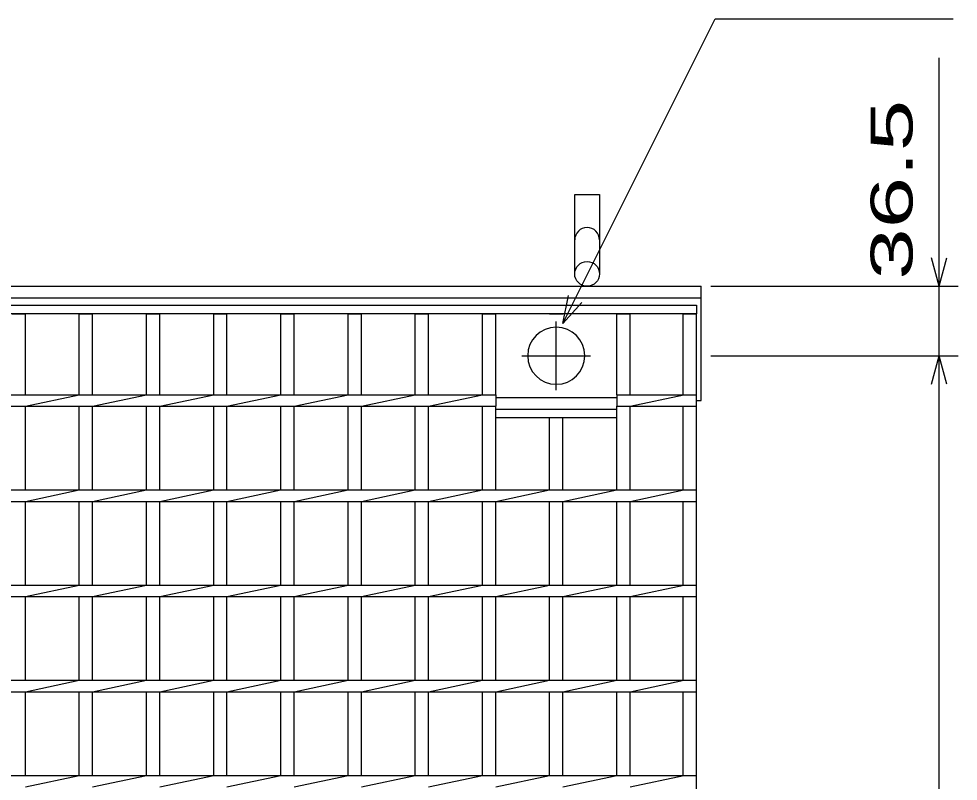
# Model space of a CAD drawing. Units: millimetres, scale not verified. Extents: x -1820 to 1731, y -1282 to 1054.
# Drawn here: x -709.1 to -215.5, y 199 to 599.5 of the extents above; entities that cross this region are included whole.
import ezdxf
from ezdxf.enums import TextEntityAlignment as Align

# ---------------------------------------------------------------- set-up
doc = ezdxf.new("R2010")
doc.units = ezdxf.units.MM
doc.header["$LTSCALE"] = 10
doc.linetypes.add('CHAIN', pattern=[18.5, 12, -1.5, 3.5, -1.5])
for name, color, linetype, lineweight in [('16', 3, 'Continuous', 25), ('19', 6, 'Continuous', 25), ('22', 4, 'Continuous', 25)]:
    doc.layers.add(name, color=color, linetype=linetype, lineweight=lineweight)
doc.styles.add('ベクトル', font='')
doc.styles.get('ベクトル').set_extended_font_data('ベクトル')

msp = doc.modelspace()

# ---------------------------------------------------------------- linework, layer by layer
at = {"layer": '16'}
for p, q in [((-1348, 449), (-353, 449)), ((-353, 444.5), (-1348, 444.5)), ((-712.6, 444.5), (-705.6, 444.5)), ((-705.6, 402), (-705.6, 444.5)), ((-677.3, 402), (-677.3, 444.5)), ((-677.3, 444.5), (-670.3, 444.5)), ((-670.3, 402), (-670.3, 444.5)), ((-642, 402), (-642, 444.5)), ((-642, 444.5), (-635, 444.5)), ((-635, 402), (-635, 444.5)), ((-606.7, 402), (-606.7, 444.5)), ((-606.7, 444.5), (-599.7, 444.5)), ((-599.7, 402), (-599.7, 444.5)), ((-571.4, 402), (-571.4, 444.5)), ((-571.4, 444.5), (-564.4, 444.5)), ((-564.4, 402), (-564.4, 444.5)), ((-536.1, 402), (-536.1, 444.5)), ((-536.1, 444.5), (-529.1, 444.5)), ((-529.1, 402), (-529.1, 444.5)), ((-500.8, 402), (-500.8, 444.5)), ((-500.8, 444.5), (-493.8, 444.5)), ((-493.8, 402), (-493.8, 444.5)), ((-465.5, 402), (-465.5, 444.5)), ((-465.5, 444.5), (-458.5, 444.5)), ((-458.5, 402), (-458.5, 444.5)), ((-430.2, 444.5), (-423.2, 444.5)), ((-394.9, 402), (-394.9, 444.5)), ((-394.9, 444.5), (-387.9, 444.5)), ((-387.9, 402), (-387.9, 444.5)), ((-360, 402), (-360, 444.5)), ((-360, 444.5), (-353, 444.5)), ((-353, 449), (-353, 444.5)), ((-353, -146.5), (-353, 444.5)), ((-1242.1, 402), (-458.5, 402)), ((-705.6, 396), (-677.3, 402)), ((-670.3, 396), (-642, 402)), ((-635, 396), (-606.7, 402)), ((-599.7, 396), (-571.4, 402)), ((-564.4, 396), (-536.1, 402)), ((-529.1, 396), (-500.8, 402)), ((-493.8, 396), (-465.5, 402)), ((-458.5, 402), (-458.5, 396)), ((-458.5, 400.5), (-394.9, 400.5)), ((-394.9, 402), (-353, 402)), ((-394.9, 402), (-394.9, 396)), ((-387.9, 396), (-359.6, 402)), ((-353, 396), (-353, 402)), ((-1242.1, 396), (-458.5, 396)), ((-705.6, 352), (-705.6, 396)), ((-677.3, 352), (-677.3, 396)), ((-670.3, 352), (-670.3, 396)), ((-642, 352), (-642, 396)), ((-635, 352), (-635, 396)), ((-606.7, 352), (-606.7, 396)), ((-599.7, 352), (-599.7, 396)), ((-571.4, 352), (-571.4, 396)), ((-564.4, 352), (-564.4, 396)), ((-536.1, 352), (-536.1, 396)), ((-529.1, 352), (-529.1, 396)), ((-500.8, 352), (-500.8, 396)), ((-493.8, 352), (-493.8, 396)), ((-465.5, 352), (-465.5, 396)), ((-458.5, 352), (-458.5, 396)), ((-394.9, 396), (-353, 396)), ((-394.9, 352), (-394.9, 396)), ((-387.9, 352), (-387.9, 396)), ((-360, 352), (-360, 396)), ((-458.5, 394.5), (-394.9, 394.5)), ((-458.5, 390), (-458.5, 394.5)), ((-458.5, 390), (-394.9, 390)), ((-430.2, 352), (-430.2, 390)), ((-423.2, 352), (-423.2, 390)), ((-394.9, 390), (-394.9, 394.5)), ((-1348, 352), (-353, 352)), ((-705.6, 346), (-677.3, 352)), ((-670.3, 346), (-642, 352)), ((-635, 346), (-606.7, 352)), ((-599.7, 346), (-571.4, 352)), ((-564.4, 346), (-536.1, 352)), ((-529.1, 346), (-500.8, 352)), ((-493.8, 346), (-465.5, 352)), ((-458.5, 346), (-430.2, 352)), ((-423.2, 346), (-394.9, 352)), ((-387.9, 346), (-359.6, 352)), ((-353, 346), (-353, 352)), ((-1348, 346), (-353, 346)), ((-705.6, 302), (-705.6, 346)), ((-677.3, 302), (-677.3, 346)), ((-670.3, 302), (-670.3, 346)), ((-642, 302), (-642, 346)), ((-635, 302), (-635, 346)), ((-606.7, 302), (-606.7, 346)), ((-599.7, 302), (-599.7, 346)), ((-571.4, 302), (-571.4, 346)), ((-564.4, 302), (-564.4, 346)), ((-536.1, 302), (-536.1, 346)), ((-529.1, 302), (-529.1, 346)), ((-500.8, 302), (-500.8, 346)), ((-493.8, 302), (-493.8, 346)), ((-465.5, 302), (-465.5, 346)), ((-458.5, 302), (-458.5, 346)), ((-430.2, 302), (-430.2, 346)), ((-423.2, 302), (-423.2, 346)), ((-394.9, 302), (-394.9, 346)), ((-387.9, 302), (-387.9, 346)), ((-360, 302), (-360, 346)), ((-1348, 302), (-353, 302)), ((-705.6, 296), (-677.3, 302)), ((-670.3, 296), (-642, 302)), ((-635, 296), (-606.7, 302)), ((-599.7, 296), (-571.4, 302)), ((-564.4, 296), (-536.1, 302)), ((-529.1, 296), (-500.8, 302)), ((-493.8, 296), (-465.5, 302)), ((-458.5, 296), (-430.2, 302)), ((-423.2, 296), (-394.9, 302)), ((-387.9, 296), (-359.6, 302)), ((-353, 296), (-353, 302)), ((-1348, 296), (-353, 296)), ((-705.6, 252), (-705.6, 296)), ((-677.3, 252), (-677.3, 296)), ((-670.3, 252), (-670.3, 296)), ((-642, 252), (-642, 296)), ((-635, 252), (-635, 296)), ((-606.7, 252), (-606.7, 296)), ((-599.7, 252), (-599.7, 296)), ((-571.4, 252), (-571.4, 296)), ((-564.4, 252), (-564.4, 296)), ((-536.1, 252), (-536.1, 296)), ((-529.1, 252), (-529.1, 296)), ((-500.8, 252), (-500.8, 296)), ((-493.8, 252), (-493.8, 296)), ((-465.5, 252), (-465.5, 296)), ((-458.5, 252), (-458.5, 296)), ((-430.2, 252), (-430.2, 296)), ((-423.2, 252), (-423.2, 296)), ((-394.9, 252), (-394.9, 296)), ((-387.9, 252), (-387.9, 296)), ((-360, 252), (-360, 296)), ((-1348, 252), (-353, 252)), ((-705.6, 246), (-677.3, 252)), ((-670.3, 246), (-642, 252)), ((-635, 246), (-606.7, 252)), ((-599.7, 246), (-571.4, 252)), ((-564.4, 246), (-536.1, 252)), ((-529.1, 246), (-500.8, 252)), ((-493.8, 246), (-465.5, 252)), ((-458.5, 246), (-430.2, 252)), ((-423.2, 246), (-394.9, 252)), ((-387.9, 246), (-359.6, 252)), ((-353, 246), (-353, 252)), ((-1348, 246), (-353, 246)), ((-705.6, 202), (-705.6, 246)), ((-677.3, 202), (-677.3, 246)), ((-670.3, 202), (-670.3, 246)), ((-642, 202), (-642, 246)), ((-635, 202), (-635, 246)), ((-606.7, 202), (-606.7, 246)), ((-599.7, 202), (-599.7, 246)), ((-571.4, 202), (-571.4, 246)), ((-564.4, 202), (-564.4, 246)), ((-536.1, 202), (-536.1, 246)), ((-529.1, 202), (-529.1, 246)), ((-500.8, 202), (-500.8, 246)), ((-493.8, 202), (-493.8, 246)), ((-465.5, 202), (-465.5, 246)), ((-458.5, 202), (-458.5, 246)), ((-430.2, 202), (-430.2, 246)), ((-423.2, 202), (-423.2, 246)), ((-394.9, 202), (-394.9, 246)), ((-387.9, 202), (-387.9, 246)), ((-360, 202), (-360, 246)), ((-1348, 202), (-353, 202)), ((-705.6, 196), (-677.3, 202)), ((-670.3, 196), (-642, 202)), ((-635, 196), (-606.7, 202)), ((-599.7, 196), (-571.4, 202)), ((-564.4, 196), (-536.1, 202)), ((-529.1, 196), (-500.8, 202)), ((-493.8, 196), (-465.5, 202)), ((-458.5, 196), (-430.2, 202)), ((-423.2, 196), (-394.9, 202)), ((-387.9, 196), (-359.6, 202)), ((-353, 196), (-353, 202))]:
    msp.add_line(p, q, dxfattribs=at)
at = {"layer": '16', "linetype": 'CHAIN'}
for p, q in [((-426.7, 404.5), (-426.7, 440.5)), ((-444.7, 422.5), (-408.7, 422.5))]:
    msp.add_line(p, q, dxfattribs=at)
at = {"layer": '16'}
for start, end in [(90, 270), (270, 90)]:
    msp.add_arc((-426.7, 422.5), 15, start, end, dxfattribs=at)
at = {"layer": '19'}
for p, q in [((-417, 465.5), (-417, 507.12)), ((-417, 507.12), (-404, 507.12)), ((-404, 507.12), (-404, 465.5)), ((-1350.5, 459), (-350.5, 459)), ((-350.5, 399), (-350.5, 459)), ((-1350.5, 453), (-350.5, 453)), ((-353, 399), (-350.5, 399))]:
    msp.add_line(p, q, dxfattribs=at)
msp.add_circle((-410.5, 465.5), 6.5, dxfattribs=at)
msp.add_arc((-410.5, 483.34), 6.5, 0, 180, dxfattribs=at)
at = {"layer": '22'}
for p, q in [((-423.2, 439.5), (-343.2, 599.5)), ((-343.2, 599.5), (-218.2, 599.5)), ((-225.5, 459), (-225.5, 579)), ((-225.5, 459), (-229.5, 474)), ((-225.5, 459), (-221.5, 474)), ((-345.5, 459), (-215.5, 459)), ((-225.5, 422.5), (-225.5, 459)), ((-423.2, 439.5), (-420.2, 454.1)), ((-423.2, 439.5), (-413.2, 450.5)), ((-345.5, 422.5), (-215.5, 422.5)), ((-229.5, 407.5), (-225.5, 422.5)), ((-221.5, 407.5), (-225.5, 422.5)), ((-225.5, -124.5), (-225.5, 422.5))]:
    msp.add_line(p, q, dxfattribs=at)

# ---------------------------------------------------------------- texts
at = {"layer": '22', "color": 2, "style": 'ベクトル', "width": 1.65}
msp.add_text(' 36.5 ', height=21.99, rotation=90, dxfattribs=at).set_placement((-250.5, 449), align=Align.MIDDLE_LEFT)

doc.saveas('drawing.dxf')
